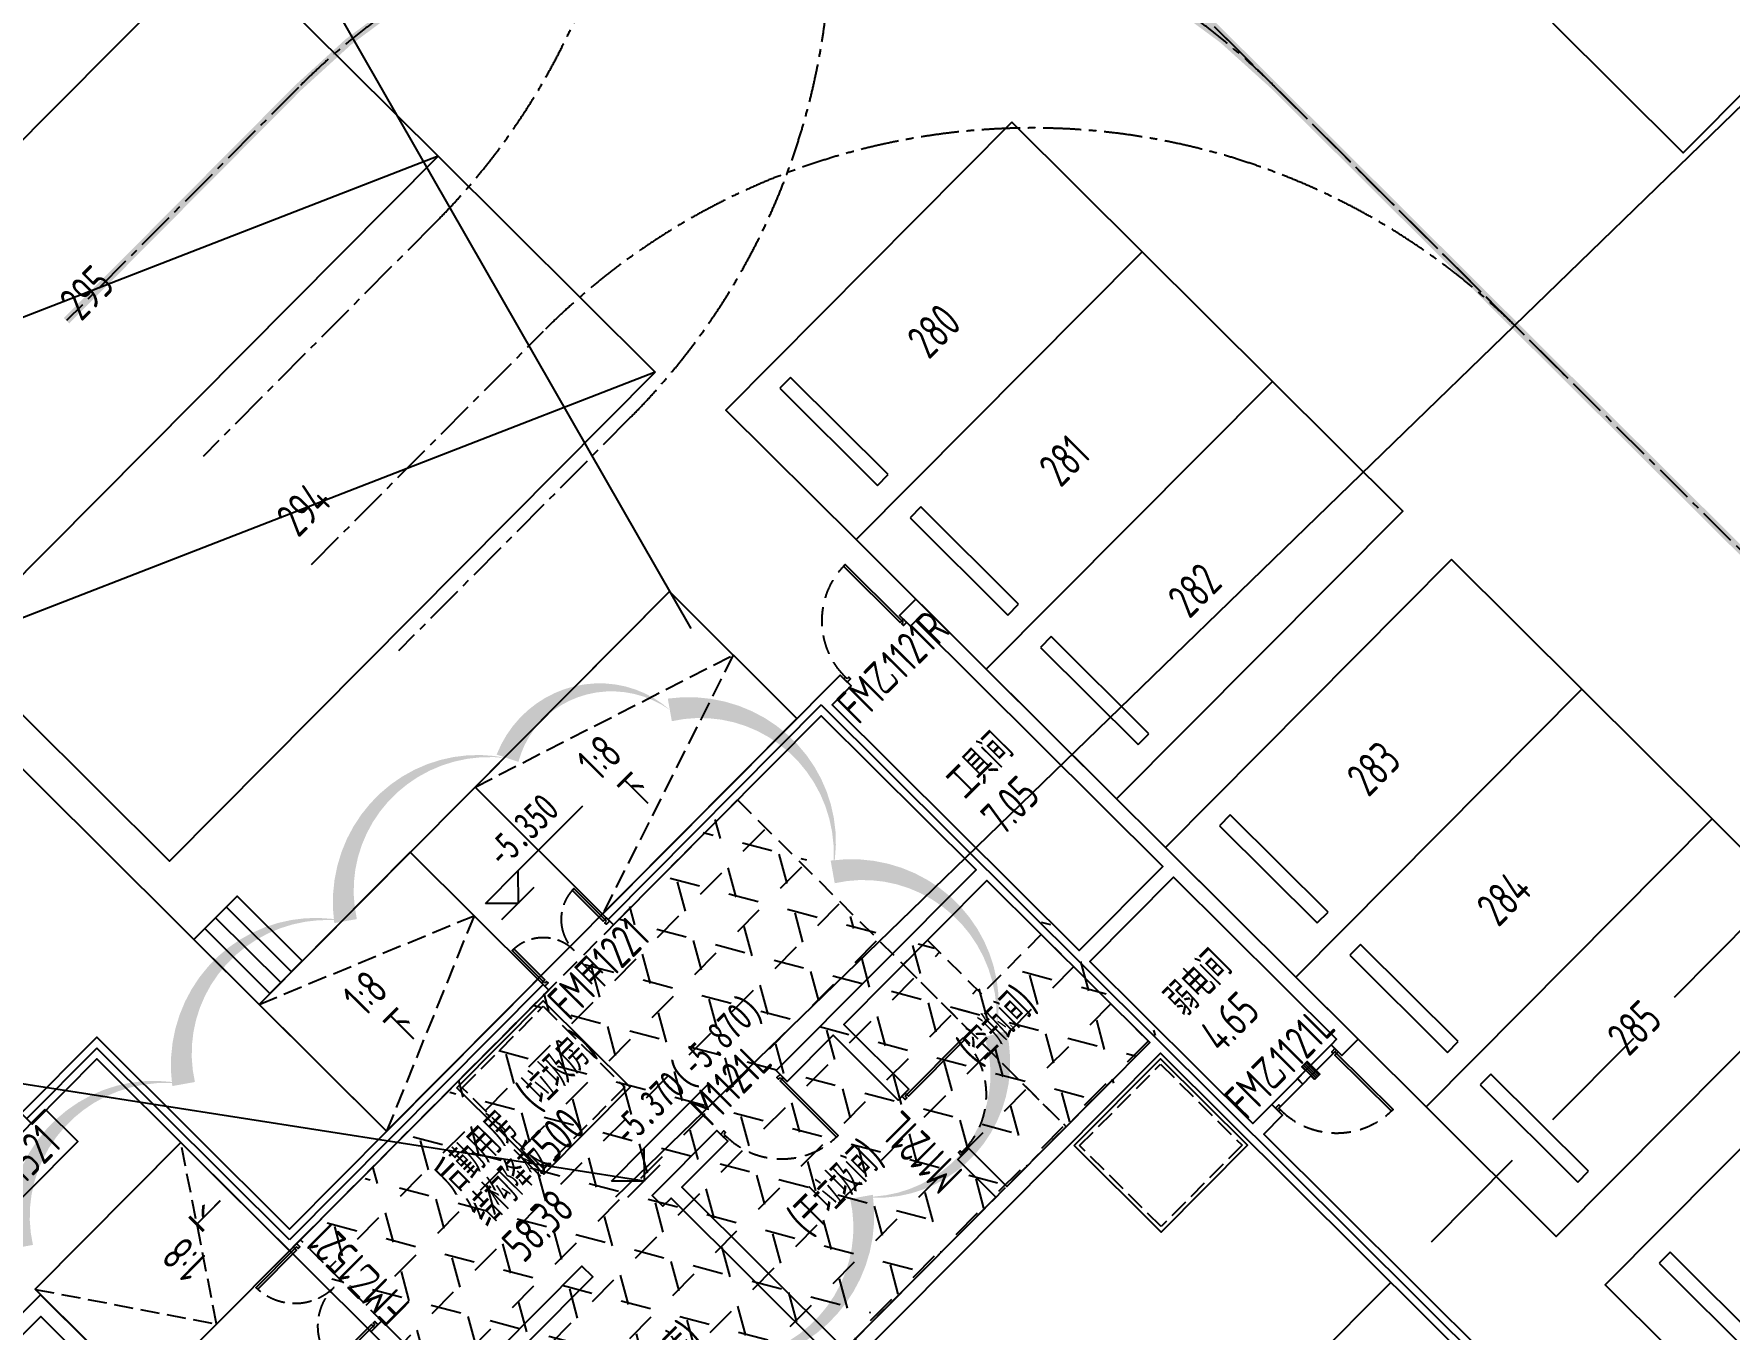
# Model space of a CAD drawing. Extents: x 517381295 to 519272522, y 3499086963 to 3500603577.
# Drawn here: x 518842859 to 518865000, y 3499903928 to 3499920838 of the extents above; entities that cross this region are included whole.
import ezdxf
from ezdxf.enums import TextEntityAlignment as Align

# ---------------------------------------------------------------- set-up
doc = ezdxf.new("R2010")
doc.units = 0
doc.header["$LTSCALE"] = 1000
doc.header["$MEASUREMENT"] = 0
for name, pattern in [('CENTERX2', [4, 2.5, -0.5, 0.5, -0.5]), ('DASH', [0.35, 0.25, -0.1]), ('DASHED', [0.75, 0.5, -0.25]), ('DOTE', [2.4200000000000004, 2, -0.2, 0.02, -0.2]), ('HIDDEN', [0.375, 0.25, -0.125])]:
    doc.linetypes.add(name, pattern=pattern)
doc.layers.get('0').update_dxf_attribs({"linetype": 'CONTINUOUS'})
doc.layers.get('DEFPOINTS').update_dxf_attribs({"color": 8, "linetype": 'CONTINUOUS'})
for name, color, linetype in [('A-地下车道中线', 1, 'CONTINUOUS'), ('A10-plan_B1_SEN23VEG_设计区$0$AE-WALL', 255, 'CONTINUOUS'), ('A_park 2', 251, 'CONTINUOUS'), ('AD-AREA-USNO', 13, 'CONTINUOUS'), ('AD-INDX', 43, 'CONTINUOUS'), ('AD-LEVL-HIGH', 61, 'CONTINUOUS'), ('AD-NAME-ROOM', 9, 'CONTINUOUS'), ('AD-NUMB', 205, 'CONTINUOUS'), ('AD-SIGN', 195, 'CONTINUOUS'), ('AE-ABOV', 154, 'HIDDEN'), ('AE-DOOR-INSD', 61, 'CONTINUOUS'), ('AE-ELEV-3', 252, 'CONTINUOUS'), ('AE-EQPM', 70, 'CONTINUOUS'), ('AE-FLOR', 151, 'CONTINUOUS'), ('AE-HOLE', 211, 'CONTINUOUS'), ('AE-STAR', 51, 'CONTINUOUS'), ('AE-WALL', 255, 'CONTINUOUS'), ('AE-WALL-HACH', 15, 'CONTINUOUS'), ('C-XREF-EXT', 7, 'CONTINUOUS'), ('天华车位编号', 7, 'CONTINUOUS')]:
    doc.layers.add(name, color=color, linetype=linetype)
doc.layers.add('修改圈注', color=2, linetype='CONTINUOUS', plot=False)
doc.styles.add('TH-STYLE1', font='STFANGSO.TTF', dxfattribs={"width": 0.699999988079071})
doc.styles.add('TH-STYLE3', font='tssdeng.shx', dxfattribs={"width": 0.699999988079071, "bigfont": 'tssdchn.shx'})
doc.linetypes.add('ZIGZAG', pattern='A,0.0001,-0.2,[131,ltypeshp.shx,S=0.2,R=0,X=-0.2,Y=0],-0.4,[131,ltypeshp.shx,S=0.2,R=180,X=0.2,Y=0],-0.2', length=0.8001)
pattern_1 = [(3.180554681463517e-15, (0, 0), (-5.684341886080801e-14, 687.4074999999998), [396.8749999999999, -396.8749999999999]), (59.99999999999999, (0, 0), (-595.3123577519515, 343.70375), [396.875, -396.875]), (120, (198.4374990463257, 343.7037501335144), (-595.3123577519514, -343.7037499999998), [396.875, -396.875])]

# ---------------------------------------------------------------- blocks, each defined once
blk = doc.blocks.new('*U332')
blk.add_lwpolyline([(30, 30), (60, 30), (60.00000000000008, 1070), (30.00000000000007, 1070)], close=True)
for points in [[(30, 0), (30, 30), (0, 30), (0, -30), (60, -30), (60, 0), (30, 0)], [(1070, 0), (1070, 30), (1100, 30), (1100, -30), (1040, -30), (1040, 0), (1070, 0)]]:
    blk.add_lwpolyline(points)
at = {"linetype": 'HIDDEN'}
blk.add_arc((30, 30), 1040, 0, 90, dxfattribs=at)
blk = doc.blocks.new('*U336')
for points in [[(30, 30), (60, 30), (60, 600), (30, 600)], [(1170, 30), (1140, 30), (1140, 600), (1170, 600)]]:
    blk.add_lwpolyline(points, close=True)
for points in [[(30, 0), (30, 30), (0, 30), (0, -30), (60, -30), (60, 0), (30, 0)], [(1170, 0), (1170, 30), (1200, 30), (1200, -30), (1140, -30), (1140, 0), (1170, 0)]]:
    blk.add_lwpolyline(points)
at = {"linetype": 'DASH'}
for centre, start, end in [((30, 30), 0, 90), ((1170, 30), 90, 180)]:
    blk.add_arc(centre, 570, start, end, dxfattribs=at)
at = {"layer": 'A10-plan_B1_SEN23VEG_设计区$0$AE-WALL'}
for points in [[(0, -100), (0, 100)], [(1200, -100), (1200, 100)]]:
    blk.add_lwpolyline(points, dxfattribs=at)
blk = doc.blocks.new('*U348')
at = {"layer": 'AD-SIGN'}
h = blk.add_hatch(dxfattribs=at)
h.set_pattern_fill('ANSI31', color=256, scale=500, angle=360.0000000234385, style=0)
h.set_pattern_definition([(45.00000002343853, (-50, 1.86887473e-08), (-44.19417384223812, 44.19417380608032), [])])
h.paths.add_polyline_path([(149.6666666059755, -66.6666665188968), (149.6666665705852, 0), (0, 6.39898542e-08), (3.02679837e-08, 99.99991901970185), (149.6666665286757, 99.99991903289768), (149.666666514473, 166.6673447042703), (249.666666514473, 166.6673447042703), (249.666666514473, -66.66666651889679)])
at = {"layer": 'AD-SIGN', "const_width": 20}
blk.add_lwpolyline([(149.666666514473, 166.6673447042703), (149.6666665286757, 99.99991896748544), (3.02679837e-08, 99.99991901970185), (0, 5.59416503e-08), (149.6666665705852, 0), (149.6666666059755, -66.6666665188968)], dxfattribs=at)
at = {"layer": 'DEFPOINTS'}
blk.add_lwpolyline([(149.6666666059755, -66.6666665188968), (149.6666665705852, 0), (0, 6.39898542e-08), (3.02679837e-08, 99.99991901970185), (149.6666665286757, 99.99991903289768), (149.666666514473, 166.6673447042703), (249.666666514473, 166.6673447042703), (249.666666514473, -66.66666651889679)], close=True, dxfattribs=at)
blk = doc.blocks.new('*U32')
for points in [[(30, 30), (60, 30), (60.00000000000001, 750), (30.00000000000001, 750)], [(1470, 30), (1440, 30), (1440, 750), (1470, 750)]]:
    blk.add_lwpolyline(points, close=True)
for points in [[(30, 0), (30, 30), (0, 30), (0, -30), (60, -30), (60, 0), (30, 0)], [(1470, 0), (1470, 30), (1500, 30), (1500, -30), (1440, -30), (1440, 0), (1470, 0)]]:
    blk.add_lwpolyline(points)
at = {"linetype": 'DASH'}
for centre, start, end in [((30, 30), 0, 90), ((1470, 30), 90, 180)]:
    blk.add_arc(centre, 720, start, end, dxfattribs=at)
at = {"layer": 'A10-plan_B1_SEN23VEG_设计区$0$AE-WALL'}
for points in [[(0, -100), (0, 100)], [(1500, -100), (1500, 100)]]:
    blk.add_lwpolyline(points, dxfattribs=at)
blk = doc.blocks.new('fhfshgfdshdshhdshds')
at = {"layer": 'AD-NUMB', "elevation": -0.6487095824593525}
blk.add_lwpolyline([(81211.56163549423, 75266.16806197166), (81211.56163311005, 74666.16806149483), (79361.561627388, 74666.16806268692), (79361.56162405014, 75266.1680738926)], close=True, dxfattribs=at)
at = {"layer": 'AE-FLOR'}
for points in [[(92550.00005292892, 63950.00003528595), (93650.0000448227, 63950.00005245209)], [(92550.00006771088, 63850.00003600121), (93650.00004673004, 63850.0000500679)]]:
    blk.add_lwpolyline(points, dxfattribs=at)
at = {"layer": 'AE-WALL'}
blk.add_lwpolyline([(76250.00001239777, 75449.99998474121), (76850.03950881958, 75449.99996614456), (76850.03951358795, 73599.99998235703), (79450.00006866455, 73599.999979496), (79450.00002241135, 68950.0000011921), (79250.00002002716, 68950.00000739098), (79250.0000629425, 73399.99998998642), (76650.03949832916, 73399.99998855591), (76650.03950357437, 75249.99999403954), (76249.99999427795, 75250.00000572205), (76250.00001907349, 75449.99998283386)], close=True, dxfattribs=at)
for points in [[(82149.99997901917, 71700.00005531311), (86949.9999871254, 71700.00006222725), (86949.99999380112, 71900.00005865097), (82350.00000095367, 71900.00005435944), (82349.99999046326, 75450.00002861023), (80950.00001049042, 75450.00003862381), (80950.00000476837, 75250.00003767014), (82150.00000667572, 75250.00003528595), (82149.99997901917, 71700.00003910065)], [(82349.99998378754, 65450.00012588501), (91999.99994850159, 65450.00008893013), (91999.99998188019, 51900.00002408028)], [(92199.99997854233, 51200.00000858307), (92199.99995803833, 63750.00004434586), (92550.00005435944, 63750.00003671646), (92550.00006198883, 63950.00003290176), (92199.9999666214, 63950.00004720688), (92199.99998474121, 66950.00006341934), (93749.99997472763, 66950.00005316734), (93750.00000810623, 63950.00002861023), (93650.00004577637, 63950.00004482269), (93650.00004291534, 63750.00005245209), (93949.99992132187, 63750.00005197525), (93949.99998283386, 71900.00005197525), (93650.00005435944, 71900.00008106232), (93650.00005245209, 71700.00008583069), (93749.99997234344, 71700.00002908707), (93749.99998855591, 67150.00002789497), (92199.99991226196, 67150.00009202957), (92199.9999628067, 71700.00007581711), (92550.00011253357, 71700.00003552437), (92550.00011348724, 71900.00003361702), (88149.99995708466, 71900.0000782013), (88149.99993896484, 71700.00008320808), (91999.99996852875, 71700.00006246567), (91999.99998283386, 68850.00006508827), (88299.99997997284, 68850.00007343292), (88299.9999871254, 68650.00006437302), (89149.99995040894, 68650.00006866455), (89149.999958992, 67450.00005912781), (89349.99998283386, 67450.00004816055), (89349.99994850159, 68650.00006198883), (91999.99996328354, 68650.00006389618), (91999.99995326996, 65650.00008773804), (89349.99990463257, 65650.00012016296), (89349.99992847443, 66350.00009584427), (89149.99993896484, 66350.00010538101), (89149.99999141693, 65650.00004434586), (86349.99992752075, 65650.00011205673), (86349.9999961853, 68650.00005054474), (87200.00000190735, 68650.00004816055), (87199.99999713898, 68850.00004720688), (86000.00000095367, 68850.00004816055), (85999.9999742508, 68650.00005435944), (86149.99994516373, 68650.00007486343), (86149.99994707108, 65650.00009918213)], [(82349.99996757507, 68650.00008630753), (84700.0000038147, 68650.00005102158), (84699.99999475479, 68850.00005245209), (82349.99986410141, 68850.00007772446), (82349.99993562698, 70200.00004005432)]]:
    blk.add_lwpolyline(points, dxfattribs=at)
at = {"layer": 'AE-WALL-HACH', "linetype": 'ZIGZAG', "ltscale": 0.5}
for p, q in [((82249.99994754791, 75350.00003099442), (80950.00001049042, 75350.00004005432)), ((82250.00000619888, 71800.00004982948), (82249.99994754791, 75350.00003099442)), ((86949.99999189377, 71800.00006484985), (82250.00000619888, 71800.00004982948)), ((92099.99995326996, 71800.00004816055), (88149.99995994568, 71800.00007653236)), ((92099.99995326996, 71800.00004816055), (92099.99994850159, 51200.00002646446))]:
    blk.add_line(p, q, dxfattribs=at)
at = {"layer": 'AE-DOOR-INSD', "extrusion": (0, 0, -1), "zscale": -1, "rotation": 2.219627085688154e-07}
blk.add_blockref('*U332', (-93650.00005340576, 71800.00008320808), dxfattribs=at)
at = {"layer": 'AE-DOOR-INSD', "rotation": 359.9999999928942}
blk.add_blockref('*U336', (86950, 71800.00005745888, -0.6469250997567818), dxfattribs=at)
at = {"layer": 'AE-DOOR-INSD', "extrusion": (1.03757316199903e-10, -1.506775817900905e-10, -1), "zscale": -1, "rotation": 269.999999954601}
blk.add_blockref('*U32', (-82249.99999141693, 71700.00003862381, -0.0209960937166178), dxfattribs=at)
at = {"layer": 'AE-DOOR-INSD', "extrusion": (0, 0, -1), "xscale": -1, "zscale": -1}
for p, rotation in [((-88299.99997520447, 68750.00006818771), 179.9999997478388), ((-89249.99995326996, 67450.00006341934), 89.99999975471941), ((-93650.00004577637, 63850.0000576973), 179.9999997505497)]:
    blk.add_blockref('*U332', p, dxfattribs=dict(at, rotation=rotation))
at = {"layer": 'AE-FLOR', "rotation": 4.368512655817757e-07}
blk.add_blockref('*U348', (93025.16671657562, 63850.00012421608), dxfattribs=at)
at = {"layer": 'AD-NUMB', "style": 'TH-STYLE3', "width": 0.699999988079071}
for s, rotation, p in [('FM甲1521', 359.999959018865, (79495.074426651, 74761.143055439, -0.6487095824593525)), ('FM乙1521', 89.99997267924333, (82785.04778289795, 70079.74521875381, 0.6679211934733995)), ('FM甲1221', 359.999959018865, (86848.12208175659, 71212.87619137764, -0.6487095824593525)), ('FM乙1121R', 359.999959018865, (92252.4434876442, 71264.07333469391, -0.6487095824593525)), ('M1121L', 359.999959018865, (87169.62581348419, 68931.7961511612)), ('M1121L', 89.99997267924333, (89098.4757566452, 66177.85199356079)), ('FM乙1121L', 359.999959018865, (92166.96567678452, 64035.30027246475))]:
    blk.add_text(s, height=450, rotation=rotation, dxfattribs=at).set_placement(p)
blk = doc.blocks.new('efafefsf')
at = {"layer": 'A-地下车道中线', "color": 253, "linetype": 'CENTERX2', "ltscale": 0.2}
blk.add_line((-2276751.128901005, -1323100.964616776), (-2272457.56101799, -1323100.964615345), dxfattribs=at)
at = {"layer": 'A-地下车道中线', "color": 2, "linetype": 'DOTE', "const_width": 99.99999999999999}
blk.add_lwpolyline([(-2263457.56099081, -1341414.702757835), (-2263457.561014175, -1321587.803397655), (-2264440.260944366, -1310766.598037481, -0.04871530259805653), (-2264657.5609622, -1308541.585432768), (-2264657.560965538, -1306604.428726673, -0.2832368967883516), (-2258332.560958862, -1296334.600347996, 0.2832368967883617), (-2252007.560955524, -1286064.771963358), (-2252007.560956001, -1262488.615579128)], format="xyb", dxfattribs=at)
at = {"layer": 'A-地下车道中线', "color": 253, "linetype": 'CENTERX2', "ltscale": 0.2}
for points in [[(-2263457.561017513, -1310274.065363407), (-2263457.561014175, -1315700.96466136, -0.4142135623703673), (-2272457.561013222, -1324700.964661121), (-2276751.128900528, -1324700.964663029)], [(-2263457.561016083, -1312101.081176281, -0.4142097704690602), (-2272457.561013222, -1321100.964661121), (-2276751.128901005, -1321100.964660883)], [(-2263457.561016083, -1327014.702691793), (-2263457.561013222, -1321587.803399324, 0.4142135623703673), (-2272457.561012745, -1312587.803397894), (-2276751.128900528, -1312587.803396702)], [(-2262344.271962643, -1369738.509931564), (-2263402.954871655, -1349633.07803607, -0.03376719073749926), (-2263457.560984612, -1348825.43235445), (-2263457.561014175, -1314014.362975121)], [(-2263457.561016083, -1333014.702692986), (-2263457.561012268, -1327587.803398371, 0.4142135623703673), (-2272457.561014652, -1318587.803396702), (-2276751.128900051, -1318587.803395271)]]:
    blk.add_lwpolyline(points, format="xyb", dxfattribs=at)
blk.add_arc((-2272457.561013699, -1332100.96461606), 9000, 0, 90, dxfattribs=at)
at = {"layer": 'AD-SIGN', "color": 2, "linetype": 'DOTE', "const_width": 99.99999999999999}
blk.add_lwpolyline([(-2263457.561012268, -1327587.803398609, 0.4142135623703673), (-2272457.561014175, -1318587.803396225), (-2276751.128899574, -1318587.803395748)], format="xyb", dxfattribs=at)
blk = doc.blocks.new('A$C19A71248')
at = {"layer": 'AE-HOLE', "color": 8, "linetype": 'DASH'}
for p, q in [((-1.062535285949707, 1300.20486664772), (1349.999983310699, -700.0000147819519)), ((1349.999983310699, -700.0000147819519), (2698.937391757965, 1300.204867839813))]:
    blk.add_line(p, q, dxfattribs=at)
for points in [[(4699.999914169312, 1849.999965667725), (7499.999914646149, 674.9999780654907), (4700.000410079956, -499.999941110611)], [(8699.999912261963, 1849.999965190887), (12299.9999127388, 674.9999771118164), (8699.999911785126, -500.0000169277191)]]:
    blk.add_lwpolyline(points, dxfattribs=at)
at = {"layer": 'AE-STAR'}
for p, q in [((4899.999916553497, 3049.99996638298), (4899.999916553497, 1849.999966144562)), ((5099.999915599823, 3049.999965429306), (5099.99991607666, 1849.999966621399)), ((5299.999914646149, 1849.999964237213), (5299.999916553497, 3049.99996638298))]:
    blk.add_line(p, q, dxfattribs=at)
blk.add_lwpolyline([(4699.999916553497, 18749.99998807907), (4699.999913692474, -499.999960899353)], dxfattribs=at)
for points in [[(4699.999915599823, 1849.999966144562), (5499.999918460846, 1849.999964237213), (5499.999915599823, 3049.999967098236), (4699.999914646149, 3049.999965429306)], [(4699.999913692474, -500.0000348091125), (4699.999914169312, 1849.999965429306), (7499.999915122986, 1849.999967813492), (7499.999914646149, -500.0000324249268)], [(12299.99991226196, 1849.999979972839), (4699.9999127388, 1849.999969005585), (4699.999913215637, -500.0000360012054), (12299.99991226196, -500.0000245571136)], [(8699.999910831451, -500.0000324249268), (8699.999912261963, 1849.999968767166), (12299.9999127388, 1849.999969005585), (12299.99991178513, -500.0000319480896)], [(-1.859664916992188e-05, 1299.999985694885), (2699.999980449677, 1299.999984741211), (2699.999982833862, -700.0000145435333), (-1.764297485351562e-05, -700.0000162124634)], [(2699.999979972839, 1299.999985933304), (-1.668930053710938e-05, 1299.999985694885), (-1.668930053710938e-05, -5800.000015497208), (2699.999979496002, -5800.000015735626)]]:
    blk.add_lwpolyline(points, close=True, dxfattribs=at)
blk = doc.blocks.new('集水坑1500x1500x1500（h）')
at = {"layer": 'AE-FLOR'}
blk.add_lwpolyline([(-49.99999952316284, 1550.000000238419), (1550, 1550.000000238419), (1550, -50.00000023841858), (-50.00000047683716, -50.00000047683716)], close=True, dxfattribs=at)
at = {"layer": 'AE-FLOR', "linetype": 'DASH'}
blk.add_lwpolyline([(4.76837158203125e-07, 1500), (1500, 1499.999999761581), (1500, 0), (0, 0)], close=True, dxfattribs=at)
blk = doc.blocks.new('JSK')
at = {"layer": 'C-XREF-EXT', "rotation": 359.9999999998357}
for p in [(85249.99998855591, 70100.00005126), (90399.99996709824, 63850.00006961823)]:
    blk.add_blockref('集水坑1500x1500x1500（h）', p, dxfattribs=at)
blk = doc.blocks.new('vcbxcvbxcvbcxvbcvx')
at = {"layer": 'AE-ABOV'}
h = blk.add_hatch(dxfattribs=at)
h.set_pattern_fill('ANGLE', color=8, scale=499.9999999999997, angle=-45.15729226636613)
h.set_pattern_definition([(359.9999999998357, (-1228937.850166321, 2875940.713079453), (5.006313585909083e-09, 1746.249999999999), [1269.999999999999, -476.2499999999997]), (90, (-1228937.850166321, 2875940.713079453), (-1746.249999999999, 5.006313585909083e-09), [1270, -476.2499999999998])])
edge = h.paths.add_edge_path()
edge.add_line((-1112685.154472828, 2875590.302752495), (-1192087.85016758, 2875590.3027526))
edge.add_line((-1192087.850167751, 2875590.302752495), (-1192087.841672835, 2877396.973397291))
edge.add_line((-1192087.841672897, 2877396.973397017), (-1192087.850113824, 2880196.97342896))
edge.add_line((-1192087.850113869, 2880196.973428965), (-1192087.850146369, 2888990.713104392))
edge.add_line((-1192087.850146294, 2888990.713104486), (-1189687.850119626, 2888990.713107557))
edge.add_line((-1189687.850119591, 2888990.713107586), (-1189687.850106648, 2890990.712934787))
edge.add_line((-1189687.850106716, 2890990.712934971), (-1192087.850147726, 2890990.713080887))
edge.add_line((-1192087.850147247, 2890990.713080406), (-1192087.787451197, 2902990.861483638))
edge.add_line((-1192087.787451744, 2902990.861484051), (-1208287.912045514, 2902990.567798151))
edge.add_line((-1208287.912045479, 2902990.567798138), (-1208287.97471344, 2904646.679696687))
edge.add_line((-1208287.974713326, 2904646.679696321), (-1208287.801311024, 2904646.932287902))
edge.add_line((-1208287.801311016, 2904646.932287931), (-1208287.801312292, 2909840.692558439))
edge.add_line((-1208287.801312447, 2909840.692558765), (-1192087.847160659, 2909840.73365246))
edge.add_line((-1192087.847160339, 2909840.733652115), (-1192087.853082925, 2911690.713042712))
edge.add_line((-1192087.853083134, 2911690.713042974), (-1183187.853093049, 2911690.713084284))
edge.add_line((-1183187.853093147, 2911690.713084221), (-1183187.847171847, 2909840.712867695))
edge.add_line((-1183187.847171307, 2909840.712867737), (-1159787.841652779, 2909840.712804329))
edge.add_line((-1159787.84165287, 2909840.712804317), (-1159786.497599212, 2910740.710717343))
edge.add_line((-1159786.497599602, 2910740.710717678), (-1153686.506084432, 2910740.710701014))
edge.add_line((-1153686.506084442, 2910740.71070075), (-1153687.852495694, 2909840.814170099))
edge.add_line((-1153687.85249567, 2909840.814169884), (-1137137.843563317, 2909840.814169604))
edge.add_line((-1137137.84356308, 2909840.814169884), (-1137137.846838198, 2927340.612590737))
edge.add_line((-1137137.846838474, 2927340.61259079), (-1117537.853485405, 2927340.612575179))
edge.add_line((-1117537.853485107, 2927340.612574816), (-1117537.858750917, 2904440.713084697))
edge.add_line((-1117537.858751297, 2904440.713084936), (-1106437.860128601, 2904440.713117593))
edge.add_line((-1106437.860128403, 2904440.713117599), (-1106437.860120224, 2897440.713106017))
edge.add_line((-1106437.860120296, 2897440.713106155), (-1106137.862804846, 2897440.713070154))
edge.add_line((-1106137.86280489, 2897440.713070154), (-1106137.857584552, 2888896.974899984))
edge.add_arc((-1111037.863520622, 2888940.917486906), 4900.202968103001, -89.99996157515989, -0.5138069876330746, ccw=False)
edge.add_line((-1111037.860234737, 2884040.714518309), (-1112685.154486508, 2884040.714542268))
edge.add_line((-1112685.154486179, 2884040.714541912), (-1112685.154472571, 2875592.254593211))
edge.add_line((-1112685.154472828, 2875592.254593611), (-1112685.154472977, 2875590.302752425))
blk = doc.blocks.new('*U268')
for p, q in [((-200, 200), (200, 200)), ((0, 0), (-200, 200)), ((200, 200), (0, 0)), ((200, 200), (1000, 200)), ((-200, 0), (200, 0))]:
    blk.add_line(p, q)
at = {"style": 'TH-STYLE1', "width": 0.7}
blk.add_attdef('标高', (280.0674475692795, 333.9894894305617), '', height=250, dxfattribs=at)
blk = doc.blocks.new('gfdgdgfdggggfd')
at = {"layer": 'AD-LEVL-HIGH'}
ref = blk.add_blockref('*U268', (-1141467.944487095, 2948722.044621944), dxfattribs=dict(at, xscale=1.500000000000002, yscale=1.500000000000002, zscale=1.500000000000002, rotation=5.623632054010739e-06))
ref.add_attrib('标高', '-5.350', (-1141296.410429478, 2949172.044594049), dxfattribs={"layer": '0', "height": 374.9999999999949, "rotation": 1.366037834002524e-05, "style": 'TH-STYLE1', "width": 0.7000000000000005})
ref = blk.add_blockref('*U268', (-1142877.179131508, 2944998.605400085), dxfattribs=dict(at, xscale=1.500000000000002, yscale=1.500000000000002, zscale=1.500000000000002, rotation=5.623632054010739e-06))
ref.add_attrib('标高', '-5.370(-5.870)', (-1142705.645080566, 2945448.605377674), dxfattribs={"layer": '0', "height": 374.9999999999949, "rotation": 1.366037834002524e-05, "style": 'TH-STYLE1', "width": 0.7000000000000005})
at = {"layer": 'AD-AREA-USNO', "char_height": 450, "attachment_point": 1, "rotation": 5.709137000437871e-09, "style": 'TH-STYLE3'}
for s, insert in [('58.38', (-1144752.711797237, 2945797.684887886)), ('7.05', (-1136388.501002789, 2945292.899983406)), ('4.65', (-1136388.501001835, 2941267.657966375))]:
    blk.add_mtext(s, dxfattribs=dict(at, insert=insert))
at = {"layer": 'AD-NAME-ROOM', "style": 'TH-STYLE3', "width": 0.699999988079071}
for s, p in [('后勤用房', (-1144752.711773872, 2946597.684869528)), ('结构降板500', (-1144752.711776733, 2945997.684869289)), ('工具间', (-1136388.500998974, 2945492.899979591)), ('弱电间', (-1136388.501013756, 2941467.657980204))]:
    blk.add_text(s, height=449.9999999999997, rotation=1.366037834002524e-05, dxfattribs=at).set_placement(p)
at = {"layer": 'DEFPOINTS', "style": 'TH-STYLE3', "width": 0.699999988079071}
for s, p in [('(垃圾房)', (-1143225.456417561, 2946597.684869051)), ('(湿垃圾冷库)', (-1145525.382015228, 2942934.202570438)), ('(干垃圾间)', (-1141884.106356621, 2942934.202572107)), ('(空瓶间)', (-1138749.890646458, 2942934.202570915))]:
    blk.add_text(s, height=449.9999999999997, rotation=1.366037834002524e-05, dxfattribs=at).set_placement(p)
blk = doc.blocks.new('parking lot')
at = {"layer": 'AE-EQPM'}
for p, q in [((-900, 4400.000000476837), (-900, 4600)), ((-900, 4600), (900, 4600)), ((900, 4600), (900, 4400.000000238419)), ((900, 4400.000000238419), (-900, 4400.000000476837))]:
    blk.add_line(p, q, dxfattribs=at)
blk.add_lwpolyline([(-1200, 2.384185791015625e-07), (-1200, 5300), (1200, 5300), (1200, 0)], close=True, dxfattribs=at)
blk = doc.blocks.new('6574567')
at = {"layer": 'AE-EQPM'}
blk.add_line((-1355340, -442033.4424176216), (-1359340.000000954, -451033.442419529), dxfattribs=at)
blk.add_lwpolyline([(-1355340, -442033.4424176216), (-1355340.000000477, -451033.442419529), (-1359340.000000954, -451033.442419529), (-1359340.000000238, -442033.4424180984)], close=True, dxfattribs=at)
blk = doc.blocks.new('gfhgfhggjj')
at = {"layer": 'A_park 2', "rotation": 270}
for p in [(644484.3950295448, -1006039.788980722), (644484.3950300217, -1011989.789234161), (644484.3950314522, -1015989.789234161)]:
    blk.add_blockref('6574567', p, dxfattribs=at)
at = {"layer": 'AE-ELEV-3', "xscale": -1, "rotation": 90}
for p in [(208050.9526143074, 337150.211042881), (208050.9526152611, 334750.2110424042), (208050.9526147842, 332350.2110424042), (208050.9526162148, 329050.2110235691), (208050.9526171684, 326650.2110230923), (208050.9526171684, 324250.2110233307), (208050.9525737762, 320950.2110199928)]:
    blk.add_blockref('parking lot', p, dxfattribs=at)
at = {"layer": 'AE-ELEV-3', "rotation": 270}
blk.add_blockref('parking lot', (213950.9526152611, 333050.2110207081), dxfattribs=at)
at = {"layer": '天华车位编号', "color": 8, "style": 'TH-STYLE3', "width": 0.699999988079071}
for s, p in [('295', (197950.9526109695, 345350.2107665539)), ('294', (197950.9526119232, 341350.2107651234)), ('280', (205400.9526143074, 337150.2110424042)), ('281', (205400.9526147842, 334750.2110421658)), ('282', (205400.9526147842, 332350.2110426426)), ('283', (205400.9526166916, 329050.2110233307)), ('284', (205400.9526171684, 326650.211022377)), ('285', (205400.9526171684, 324250.2110228539))]:
    blk.add_text(s, height=450, rotation=8.196227004009711e-05, dxfattribs=at).set_placement(p, align=Align.MIDDLE_CENTER)
blk = doc.blocks.new('ffdgdhgfdagfdahgshdg')
at = {"layer": 'AE-ABOV'}
h = blk.add_hatch(dxfattribs=at)
h.set_pattern_fill('STARS', color=8, scale=500, angle=-45.15729226620186)
h.set_pattern_definition(pattern_1)
h.paths.add_polyline_path([(90449.99999952316, 65650.00006866455), (82350, 65650.00006914139), (82350, 71700.00003767014), (90449.99999570847, 71700.00003790855)])
h = blk.add_hatch(dxfattribs=at)
h.set_pattern_fill('STARS', color=8, scale=500, angle=-45.15729226620186)
h.set_pattern_definition(pattern_1)
h.paths.add_polyline_path([(90449.99999952316, 65650.00006866455), (91999.99998378754, 65650.00005936623), (91999.99999475479, 67649.99977111816), (90899.95953989029, 67649.99977612495), (90899.95954418182, 68650.00004196167), (90449.99999809265, 68650.00004196167)])
at = {"layer": 'AE-ABOV', "color": 8}
for points in [[(90449.99999952316, 65650.00006866455), (82350, 65650.00006914139), (82350, 71700.00003767014), (90449.99999570847, 71700.00003790855)], [(90449.99999952316, 65650.00006866455), (91999.99998378754, 65650.00005936623), (91999.99999475479, 67649.99977111816), (90899.95953989029, 67649.99977612495), (90899.95954418182, 68650.00004196167), (90449.99999809265, 68650.00004196167)]]:
    blk.add_lwpolyline(points, close=True, dxfattribs=at)

msp = doc.modelspace()

# ---------------------------------------------------------------- linework, layer by layer
at = {"layer": 'AD-INDX', "linetype": 'DASHED', "ltscale": 3}
msp.add_line((518914523.5731389, 3499958775.39372), (518790600.7238483, 3499834170.266816), dxfattribs=at)
at = {"layer": 'AD-SIGN'}
for points in [[(518850053.4628194, 3499910765.053428, 0, 0, 0), (518850982.9473221, 3499911699.65536, 124.9999999999999, 0, 0), (518851159.2380522, 3499911876.916688, 0, 0, 0)], [(518846994.5118244, 3499907689.260875, 0, 0, 0), (518847923.9963271, 3499908623.862807, 124.9999999999999, 0, 0), (518848100.2870573, 3499908801.124135, 0, 0, 0)], [(518844447.1704441, 3499905648.143269, 0, 0, 0), (518845381.7723747, 3499904718.658764, 124.9999999999999, 0, 0), (518845559.0337021, 3499904542.368034, 0, 0, 0)]]:
    msp.add_lwpolyline(points, format="xyseb", dxfattribs=at)
at = {"layer": '修改圈注', "color": 5}
for points in [[(518851445.133352, 3499913075.712154), (518725147.3236822, 3500133265.939648)], [(518850828.5203773, 3499905861.670832), (518608364.8304579, 3499943757.170946)]]:
    msp.add_lwpolyline(points, dxfattribs=at)
at = {"layer": '修改圈注', "color": 2}
msp.add_lwpolyline([(518850460.2348645, 3499905653.619997), (518982831.9478164, 3500033950.246428)], dxfattribs=at)
at = {"layer": '修改圈注'}
msp.add_lwpolyline([(518847321.7236194, 3499899274.083245, 0, 300, 0.52056705), (518849437.2123839, 3499901401.219181, 0, 300, 0.52056705), (518851552.7011485, 3499903528.355116, 0, 300, 0.52056705), (518853668.189913, 3499905655.491051, 0, 300, 0.52056705), (518855418.8942835, 3499907781.625553, 0, 300, 0.52056705), (518853291.7583482, 3499909897.114317, 0, 300, 0.52056705), (518851164.6224129, 3499912012.603082, 0, 300, 0.52056705), (518849045.025604, 3499911381.872714, 0, 300, 0.52056705), (518846929.5368395, 3499909254.736779, 0, 300, 0.52056705), (518844814.048075, 3499907127.600843, 0, 300, 0.52056705), (518842698.5593106, 3499905000.464908, 0, 300, 0.52056705), (518843694.0740723, 3499902881.869533, 0, 300, 0.52056705), (518845821.2100076, 3499900766.380768, 0, 300, 0.52056705)], format="xyseb", close=True, dxfattribs=at)

# ---------------------------------------------------------------- block references
at = {"rotation": 45.15729226620189}
for name, p in [('gfdgdgfdggggfd', (521744880.585254, 3498639509.556222)), ('efafefsf', (519513827.8631617, 3502461233.388751)), ('A$C19A71248', (518843797.2145482, 3499903531.135991))]:
    msp.add_blockref(name, p, dxfattribs=at)
at = {"ltscale": 10, "rotation": 45.15729226620189}
msp.add_blockref('gfhgfhggjj', (518948828.1177044, 3499533576.146005), dxfattribs=at)
at = {"layer": 'C-XREF-EXT'}
for name, p, rotation in [('fhfshgfdshdshhdshds', (518839106.9009609, 3499796143.690385), 45.15729226620189), ('JSK', (518839106.90096, 3499796143.690385), 45.15729226636613), ('ffdgdhgfdagfdahgshdg', (518839106.9009595, 3499796143.690385), 45.15729226620189), ('vcbxcvbxcvbcxvbcvx', (521744880.5852609, 3498639509.556209), 45.15729226636613)]:
    msp.add_blockref(name, p, dxfattribs=dict(at, rotation=rotation))

# ---------------------------------------------------------------- texts
at = {"layer": 'AD-NAME-ROOM', "style": 'TH-STYLE3', "width": 0.699999988079071}
for s, rotation, p in [('1:8', 45.15730265633282, (518850236.6514763, 3499911063.982377)), ('下', 45.15730265633282, (518850780.4691863, 3499910689.03266)), ('1:8', 45.15730265633282, (518847177.7004813, 3499907988.189825)), ('下', 45.15730265633282, (518847721.5181913, 3499907613.240107)), ('下', 135.1572567414701, (518845397.0976574, 3499905506.028135)), ('1:8', 135.1572567414701, (518845156.0091899, 3499904829.081942))]:
    msp.add_text(s, height=449.9999999999998, rotation=rotation, dxfattribs=at).set_placement(p)

doc.saveas('drawing.dxf')
